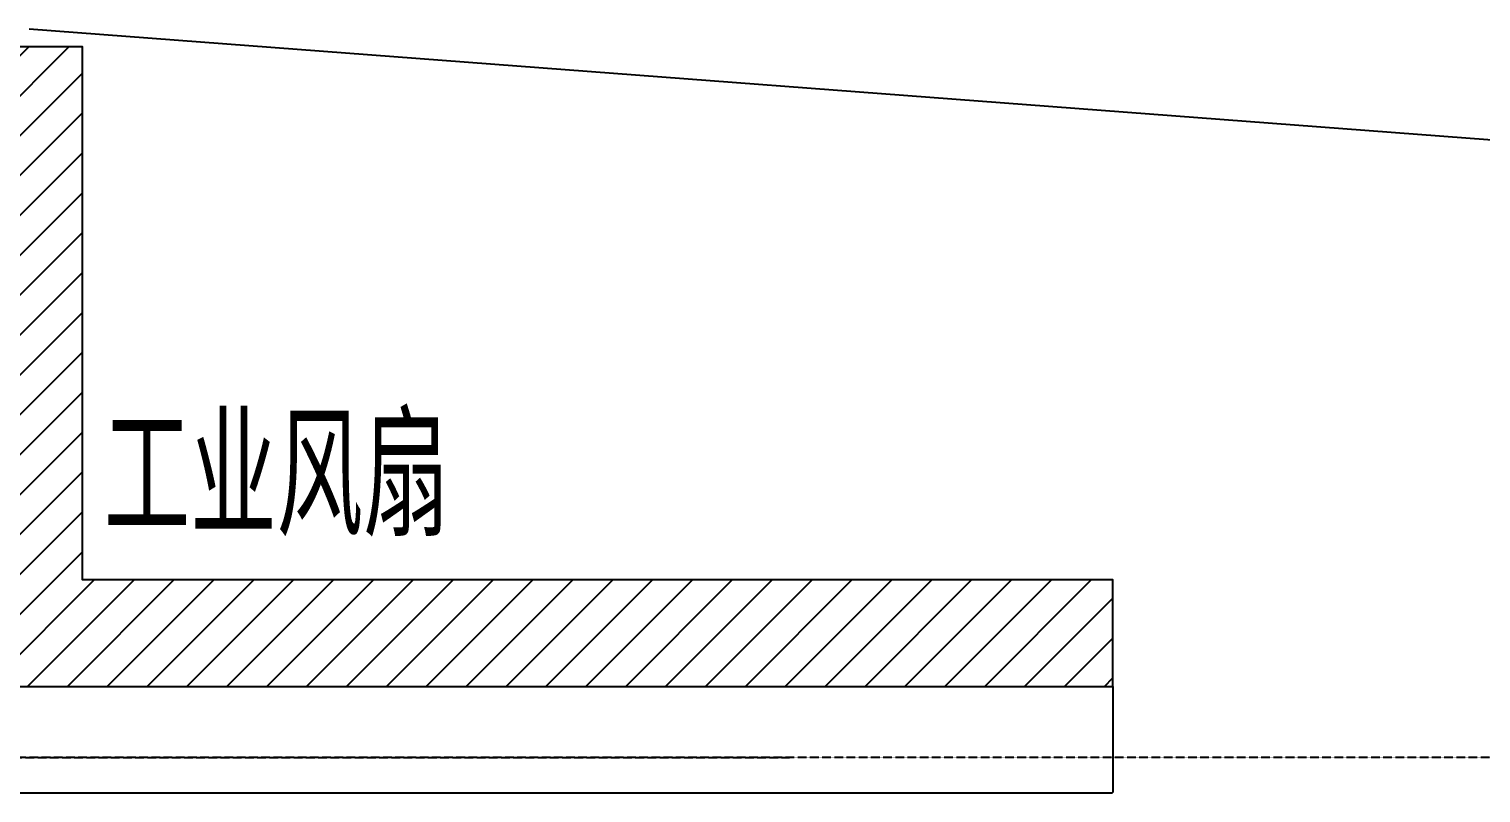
# Model space of a CAD drawing. Extents: x -599358 to 2865263, y -1062760 to 486533.
# Drawn here: x 1036837 to 1040924, y -668193 to -666043 of the extents above; entities that cross this region are included whole.
import ezdxf

# ---------------------------------------------------------------- set-up
doc = ezdxf.new("R2010")
doc.units = 0
doc.linetypes.add('DASH', pattern=[0.35, 0.25, -0.1])
for name, color, linetype in [('A-LIN-V', 9, 'Continuous'), ('A-SFCE', 30, 'Continuous'), ('建-文字', 7, 'Continuous')]:
    doc.layers.add(name, color=color, linetype=linetype)
doc.styles.add('A-STANDARD', font='SIMPLEX', dxfattribs={"bigfont": 'GBCBIG'})

# ---------------------------------------------------------------- blocks, each defined once
blk = doc.blocks.new('23423wer')
at = {"color": 6, "linetype": 'DASH'}
blk.add_lwpolyline([(-1667170.8, 542487.1), (-1674651.9, 542487.1)], dxfattribs=at)
blk = doc.blocks.new('23423wer-M')
at = {"color": 6, "linetype": 'DASH'}
blk.add_lwpolyline([(1667170.8, 542487.1), (1674651.9, 542487.1)], dxfattribs=at)
blk = doc.blocks.new('G$C2C10B007')
at = {"layer": 'A-LIN-V'}
h = blk.add_hatch(dxfattribs=at)
h.set_pattern_fill('ANSI31', color=252, scale=50)
h.set_pattern_definition([(45, (0, 400), (-56.1266, 56.1266), [])])
h.paths.add_polyline_path([(-150, 600), (-3050, 600), (-3050, 300), (3050, 300), (3050, 600), (150, 600), (150, 2100), (-150, 2100)])
blk.add_lwpolyline([(-150, 600), (-3050, 600), (-3050, 300), (3050, 300), (3050, 600), (150, 600), (150, 2100), (-150, 2100), (-150, 600)], dxfattribs=at)
at = {"layer": 'A-SFCE', "linetype": 'DASH'}
for p in [(3050, 300), (-3050, 0)]:
    blk.add_line(p, (3050, 0), dxfattribs=at)
at = {"layer": '建-文字', "style": 'A-STANDARD'}
blk.add_text('工业风扇', height=337.59, dxfattribs=at).set_placement((210.4, 722.5))
blk = doc.blocks.new('55555')
at = {"layer": 'A-LIN-V', "color": 4}
blk.add_line((16150, 0), (8250, 600), dxfattribs=at)
at = {"layer": 'A-LIN-V'}
blk.add_blockref('G$C2C10B007', (8250, -1550), dxfattribs=at)

msp = doc.modelspace()

# ---------------------------------------------------------------- block references
at = {"xscale": 1.35874988235309, "yscale": 1.35874988235309, "zscale": 1.35874988235309}
for name, p in [('23423wer-M', (-1236455.7, -1405197.5)), ('23423wer', (3310130.5, -1405197.5))]:
    msp.add_blockref(name, p, dxfattribs=at)
at = {"layer": 'A-LIN-V'}
msp.add_blockref('55555', (1028587.4, -666643.2), dxfattribs=at)

doc.saveas('drawing.dxf')
